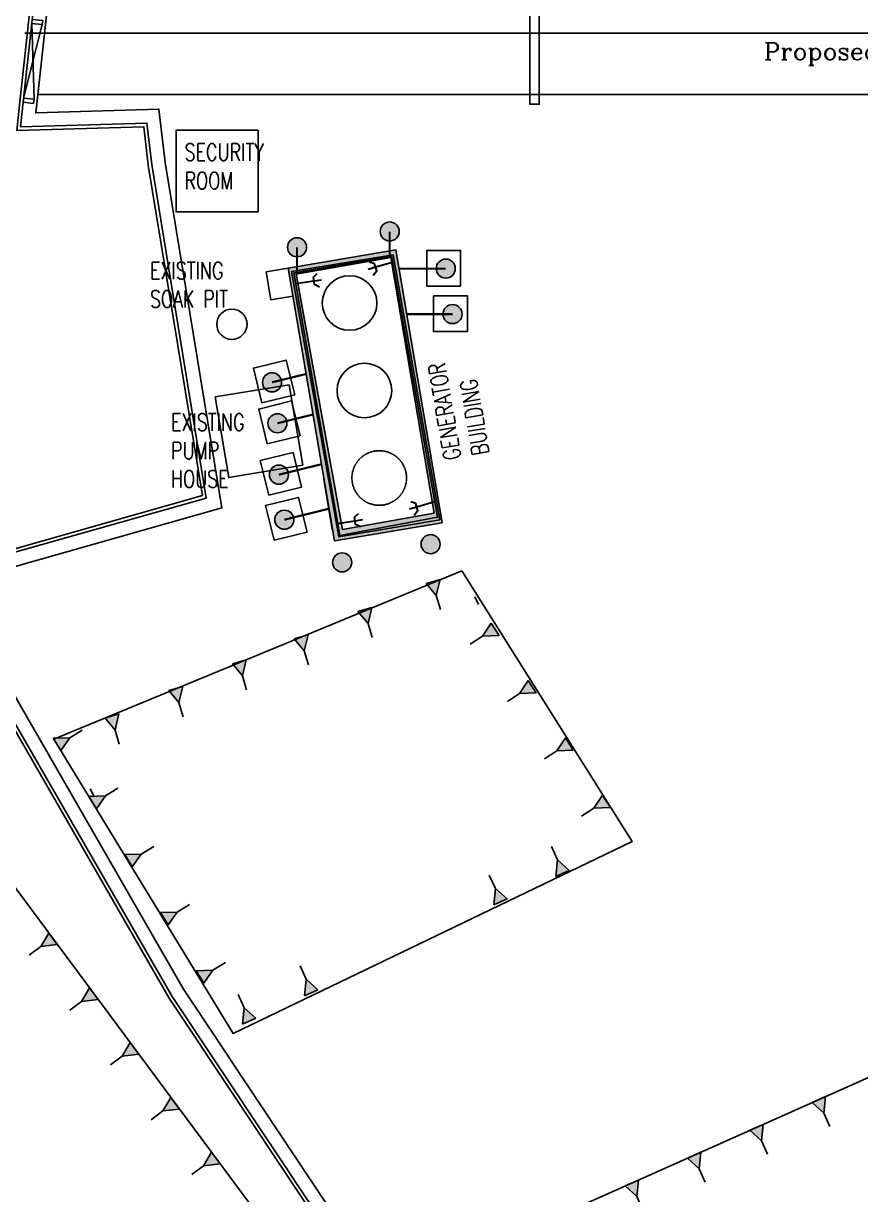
# Model space of a CAD drawing. Header units: millimetres. Extents: x -10011772 to -8149599, y 2847708 to 3434448.
# Drawn here: x -9818794 to -9696160, y 3052355 to 3223918 of the extents above; entities that cross this region are included whole.
import ezdxf
from ezdxf.enums import TextEntityAlignment as Align

# ---------------------------------------------------------------- set-up
doc = ezdxf.new("R2010")
doc.units = ezdxf.units.MM
doc.linetypes.add('DASHED', pattern=[19.05, 12.7, -6.35])
doc.layers.add('总平面底图', color=9, linetype='Continuous')
doc.layers.add('电气-接地设计-接地线', color=3, linetype='接地线')
doc.styles.add('EESLTYPE', font='TXT.shx')
doc.styles.get("Standard").update_dxf_attribs({"font": 'romanc.SHX', "width": 0.75, "bigfont": 'hztxt.shx'})
doc.linetypes.add('接地线', pattern='A,500,["/",EESLTYPE,S=200,R=0,X=0,Y=-100],-200,60,-200', length=960)
doc.linetypes.add('组180_接地线', pattern='A,500,["/",EESLTYPE,S=200,R=-180,X=0,Y=100],-200,60,-200', length=960)

# ---------------------------------------------------------------- blocks, each defined once
blk = doc.blocks.new('z')
at = {"layer": '总平面底图'}
blk.add_hatch(color=256, dxfattribs=at).paths.add_polyline_path([(0.531, 0), (-0.531, 0), (-0.075, -1.051)])
for p, q in [((-0.075, -1.051), (-0.531, 0)), ((0.531, 0), (-0.531, 0)), ((0.531, 0), (-0.075, -1.051)), ((-0.075, -1.051), (-0.075, -2.125))]:
    blk.add_line(p, q, dxfattribs=at)
blk = doc.blocks.new('总平面底图 爆炸危险区 LOCATION I')
h = blk.add_hatch(color=9)
h.dxf.hatch_style = 1
h.paths.add_polyline_path([(92612, 131648), (84730, 130313), (88115, 110328), (96003, 111664)])
h.paths.add_polyline_path([(92409, 131282), (95818, 111873), (88425, 110628), (84975, 130058)], flags=16)
h.paths.add_polyline_path([(92292, 131179), (95668, 112070), (88512, 110738), (85129, 129956)], flags=0)
h.paths.add_polyline_path([(92233, 131079), (95404, 112375), (88690, 111177), (85300, 129881)], flags=0)
h.paths.add_polyline_path([(91220, 127757, -1), (87220, 127757, -1)], flags=0)
h.paths.add_polyline_path([(92305, 121348, -1), (88305, 121348, -1)], flags=0)
h.paths.add_polyline_path([(93391, 114940, -1), (89391, 114940, -1)], flags=0)
at = {"true_color": 0xb87333}
h = blk.add_hatch(color=35, dxfattribs=at)
h.dxf.hatch_style = 1
h.paths.add_polyline_path([(92409, 131282), (84975, 130058), (88425, 110628), (95818, 111873)])
h.paths.add_polyline_path([(92292, 131179), (95668, 112070), (88512, 110738), (85129, 129956)], flags=16)
h.paths.add_polyline_path([(92233, 131079), (95404, 112375), (88690, 111177), (85300, 129881)], flags=0)
h.paths.add_polyline_path([(91220, 127757, -1), (87220, 127757, -1)], flags=0)
h.paths.add_polyline_path([(92305, 121348, -1), (88305, 121348, -1)], flags=0)
h.paths.add_polyline_path([(93391, 114940, -1), (89391, 114940, -1)], flags=0)
h = blk.add_hatch(color=9)
h.dxf.hatch_style = 1
h.paths.add_polyline_path([(92292, 131179), (85129, 129956), (88512, 110738), (95668, 112070)])
h.paths.add_polyline_path([(92233, 131079), (95404, 112375), (88690, 111177), (85300, 129881)], flags=16)
h.paths.add_polyline_path([(91220, 127757, -1), (87220, 127757, -1)], flags=0)
h.paths.add_polyline_path([(92305, 121348, -1), (88305, 121348, -1)], flags=0)
h.paths.add_polyline_path([(93391, 114940, -1), (89391, 114940, -1)], flags=0)
at = {"color": 9}
for points in [[(92612, 131648), (84730, 130313)], [(84730, 130313), (88115, 110328), (96003, 111664), (92612, 131648), (84730, 130313)], [(85305, 129882), (92233, 131079), (95404, 112375), (88690, 111177), (85300, 129881)]]:
    blk.add_lwpolyline(points, dxfattribs=at)
at = {"color": 30}
for points in [[(92409, 131282), (84975, 130058), (88425, 110628), (95818, 111873), (92409, 131282)], [(92292, 131179), (85129, 129956), (88512, 110738), (95668, 112070), (92292, 131179)]]:
    blk.add_lwpolyline(points, dxfattribs=at)
at = {"layer": '总平面底图'}
for p, q in [((65442, 147528), (170965, 147528)), ((84725, 130312), (83098, 130037)), ((83098, 130037), (83445, 127986)), ((85072, 128262), (83445, 127986)), ((87331, 114861), (87954, 111179)), ((98667, 105685), (98388, 106244)), ((70504, 91609), (70224, 92168))]:
    blk.add_line(p, q, dxfattribs=at)
at = {"layer": '总平面底图', "linetype": 'Continuous', "lineweight": 25}
blk.add_line((151113, 143028), (66381, 143028), dxfattribs=at)
at = {"layer": '总平面底图'}
for points in [[(66029, 151265), (65724, 148520), (65064, 142483), (64836, 140391), (74150, 140673), (74478, 137865), (78444, 113647), (62192, 109053), (58156, 107813), (76003, 76828), (89887, 55971), (109015, 28128), (137544, 39006), (169559, 46788), (238486, 62607), (240973, 83058), (240589, 113912), (240589, 198661), (194754, 198615), (148734, 197208), (122816, 194188), (89756, 185753), (95541, 153392), (84920, 151500)], [(67149, 150029), (66966, 148383), (66307, 142348), (66234, 141683), (75259, 141957), (75717, 138038), (79858, 112748), (62546, 107854), (60021, 107079), (77066, 77487), (90922, 56671), (109488, 29646), (137172, 40202), (169272, 48005), (237351, 63629), (239722, 83126), (239339, 113904), (239339, 197410), (194774, 197365), (148825, 195960), (123044, 192957), (91191, 184829), (96992, 152381), (85038, 150252)], [(65981, 148533), (66742, 148455), (66710, 148145), (65949, 148223)], [(65344, 142767), (66106, 142689), (66074, 142379), (65313, 142456)], [(82515, 140428), (76515, 140428), (76515, 134428), (82515, 134428)], [(88115, 110328), (84730, 130313), (88115, 110328), (96003, 111664), (92612, 131648), (96003, 111664)], [(92233, 131079), (85300, 129881)], [(88690, 111177), (85305, 129882), (88690, 111177), (95404, 112375), (92233, 131079), (95404, 112375)], [(84790, 121774), (79362, 120880), (80364, 114964), (85787, 115880)]]:
    blk.add_lwpolyline(points, close=True, dxfattribs=at)
for points in [[(66253, 151018), (65973, 148492), (65313, 142456), (65116, 140649), (74372, 140930), (74726, 137899), (78727, 113468), (62263, 108813), (58529, 107666), (76215, 76960), (90094, 56111)], [(65347, 142772), (65347, 142772), (66710, 148145)], [(65949, 148223), (66106, 142689)], [(51214, 142615), (54019, 106669), (63020, 87217), (107572, 27197), (119624, 7276), (121784, 3401)], [(97453, 108145), (109917, 88314), (109917, 88314), (109917, 88314), (80691, 74257), (67548, 95808), (97453, 108145)], [(128156, 71453), (132869, 65115), (136401, 54601), (137735, 44349), (110198, 32535), (95313, 56795), (128156, 71453)]]:
    blk.add_lwpolyline(points, dxfattribs=at)
for centre, radius in [((89220, 127757), 2000), ((89220, 127757), 2000), ((80599, 126202), 1110), ((90305, 121348), 2000), ((90305, 121348), 2000)]:
    blk.add_circle(centre, radius, dxfattribs=at)
at = {"layer": '总平面底图', "linetype": 'DASHED', "ltscale": 3}
blk.add_circle((91391, 114940), 2000, dxfattribs=at)
blk.add_circle((91391, 114940), 2000, dxfattribs=at)
at = {"layer": '总平面底图'}
for p, xscale, yscale, zscale, rotation in [((95340, 107357), 1000, 1000, 1000, 16.57236046986887), ((90343, 105314), 1000, 1000, 1000, 16.57236046986887), ((99884, 103853), 999.9999999999998, 999.9999999999998, 999.9999999999998, 302.8921036738005), ((85668, 103303), 1000, 1000, 1000, 16.57236046986887), ((81141, 101479), 1000, 1000, 1000, 16.57236046986887), ((76491, 99514), 1000, 1000, 1000, 16.57236046986887), ((102599, 99655), 999.9999999999998, 999.9999999999998, 999.9999999999998, 302.8921036738005), ((67784, 95424), 1000, 1000, 1000, 121.625022051645), ((71815, 97503), 1000, 1000, 1000, 16.57236046986887), ((105315, 95456), 999.9999999999998, 999.9999999999998, 999.9999999999998, 302.8921036738005), ((70406, 91167), 1000, 1000, 1000, 121.625022051645), ((108030, 91258), 999.9999999999998, 999.9999999999998, 999.9999999999998, 302.8921036738005), ((73028, 86909), 1000, 1000, 1000, 121.625022051645), ((104814, 85974), 1000, 1000, 1000, 204.6284508402184), ((100269, 83890), 1000, 1000, 1000, 204.6284508402184), ((75650, 82652), 1000, 1000, 1000, 121.625022051645), ((67497, 81186), 1000, 1000, 1000, 306.5856575118847), ((78271, 78394), 1000, 1000, 1000, 121.625022051645), ((86409, 77234), 1000, 1000, 1000, 204.6284508402184), ((70477, 77171), 1000, 1000, 1000, 306.5856575118847), ((81864, 75150), 1000, 1000, 1000, 204.6284508402184), ((73457, 73156), 1000, 1000, 1000, 306.5856575118847), ((76437, 69142), 1000, 1000, 1000, 306.5856575118847), ((123590, 69415), 1000, 1000, 1000, 24.05137955486018), ((119024, 67377), 1000, 1000, 1000, 24.05137955486018), ((79417, 65127), 1000, 1000, 1000, 306.5856575118847), ((114458, 65339), 1000, 1000, 1000, 24.05137955486018), ((109892, 63301), 1000, 1000, 1000, 24.05137955486018)]:
    blk.add_blockref('z', p, dxfattribs=dict(at, xscale=xscale, yscale=yscale, zscale=zscale, rotation=rotation))
blk.add_text('Proposed Road', height=1250, dxfattribs=at).set_placement((119587, 146192), align=Align.MIDDLE_LEFT)
at = {"layer": '总平面底图', "char_height": 1250, "attachment_point": 1}
for s, insert in [('SECURITY\\PROOM', (77135, 139431)), ('EXISTING \\PSOAK PIT', (74603, 130756)), ('EXISTING \\PPUMP \\PHOUSE', (76142, 119656))]:
    blk.add_mtext(s, dxfattribs=dict(at, insert=insert))
at = {"layer": '总平面底图', "insert": (96167, 116157), "char_height": 1250, "attachment_point": 1, "rotation": 99.61356}
blk.add_mtext('GENERATOR\\PBUILDING', dxfattribs=at)
blk = doc.blocks.new('PTJD2')
at = {"linetype": 'Continuous'}
blk.add_hatch(color=0, dxfattribs=at).paths.add_polyline_path([(150, 0, 1), (-150, 0, 1)])
at = {"color": 0, "linetype": 'Continuous'}
blk.add_circle((0, 0), 150, dxfattribs=at)

msp = doc.modelspace()

# ---------------------------------------------------------------- linework, layer by layer
at = {"color": 30}
msp.add_line((-9779995, 3188075), (-9779995, 3188075), dxfattribs=at)
for points in [[(-9754764, 3185439), (-9759712, 3185439), (-9759712, 3190677), (-9754764, 3190677)], [(-9753766, 3178773), (-9758714, 3178773), (-9758714, 3184012), (-9753766, 3184012)], [(-9783860, 3168336), (-9779056, 3169519), (-9780308, 3174605), (-9785113, 3173422)], [(-9783071, 3162339), (-9778267, 3163522), (-9779519, 3168608), (-9784324, 3167425)], [(-9782854, 3154808), (-9778049, 3155991), (-9779302, 3161078), (-9784106, 3159895)], [(-9782057, 3148213), (-9777253, 3149396), (-9778505, 3154482), (-9783310, 3153299)]]:
    msp.add_lwpolyline(points, close=True)
at = {"color": 1, "lineweight": 30, "ltscale": 10}
for points in [[(-9767192, 3188204), (-9767192, 3188204), (-9767192, 3188204), (-9768277, 3187883)], [(-9767570, 3187030), (-9767041, 3187695), (-9767342, 3188713), (-9768080, 3188960)], [(-9764621, 3188965), (-9767192, 3188204)], [(-9778897, 3185805), (-9776245, 3186200)], [(-9775407, 3185296), (-9776167, 3185675), (-9776323, 3186725), (-9775758, 3187261)], [(-9776245, 3186200), (-9776245, 3186200), (-9776245, 3186200), (-9775125, 3186367)], [(-9761535, 3151888), (-9761006, 3152553), (-9761308, 3153571), (-9762046, 3153818)], [(-9758586, 3153822), (-9761157, 3153062)], [(-9769372, 3150153), (-9770132, 3150533), (-9770289, 3151583), (-9769724, 3152119)], [(-9761157, 3153062), (-9761157, 3153062), (-9761157, 3153062), (-9762243, 3152740)], [(-9772862, 3150662), (-9770211, 3151058)], [(-9770211, 3151058), (-9770211, 3151058), (-9770211, 3151058), (-9769091, 3151225)]]:
    msp.add_lwpolyline(points, dxfattribs=at)
at = {"layer": '电气-接地设计-接地线', "color": 6, "linetype": 'Continuous'}
msp.add_lwpolyline([(-9744633, 3227741), (-9743220, 3227741), (-9743220, 3212067), (-9744633, 3212067)], close=True, dxfattribs=at)
at = {"layer": '电气-接地设计-接地线', "color": 1, "linetype": '接地线', "ltscale": 0.005, "const_width": 311}
for points in [[(-9765135, 3189761), (-9765135, 3193434)], [(-9778712, 3187442), (-9778712, 3191124)]]:
    msp.add_lwpolyline(points, dxfattribs=at)
at = {"layer": '电气-接地设计-接地线', "linetype": '组180_接地线', "ltscale": 0.01, "const_width": 311}
for points in [[(-9763764, 3188001), (-9756926, 3188001)], [(-9762633, 3181335), (-9755928, 3181335)], [(-9777369, 3172572), (-9782374, 3171340)], [(-9776362, 3166629), (-9781585, 3165343)], [(-9775129, 3159349), (-9781367, 3157813)], [(-9774025, 3152829), (-9780571, 3151217)]]:
    msp.add_lwpolyline(points, dxfattribs=at)

# ---------------------------------------------------------------- block references
at = {"layer": '总平面底图', "xscale": 2, "yscale": 2, "zscale": 2}
msp.add_blockref('总平面底图 爆炸危险区 LOCATION I', (-9949454, 2927448), dxfattribs=at)
at = {"layer": '电气-接地设计-接地线', "color": 1, "xscale": 9.323186670879954, "yscale": 9.323186670879954, "zscale": 3.107728890293317}
for p in [(-9765135, 3193434), (-9778712, 3191124)]:
    msp.add_blockref('PTJD2', p, dxfattribs=at)
at = {"layer": '电气-接地设计-接地线', "color": 1, "yscale": 9.323186670879954, "zscale": 3.107728890293317}
for p, xscale, rotation in [((-9756926, 3188001), 9.323186670879954, 225), ((-9755928, 3181335), 9.323186670879954, 225), ((-9782374, 3171340), -9.323186670879954, 148.8338220726969), ((-9781585, 3165343), -9.323186670879954, 148.8338220726969), ((-9781367, 3157813), -9.323186670879954, 148.8338220726969), ((-9780571, 3151217), -9.323186670879954, 148.8338220726969), ((-9759144, 3147637), 9.323186670879954, 180), ((-9772105, 3144969), 9.323186670879954, 180)]:
    msp.add_blockref('PTJD2', p, dxfattribs=dict(at, xscale=xscale, rotation=rotation))

doc.saveas('drawing.dxf')
